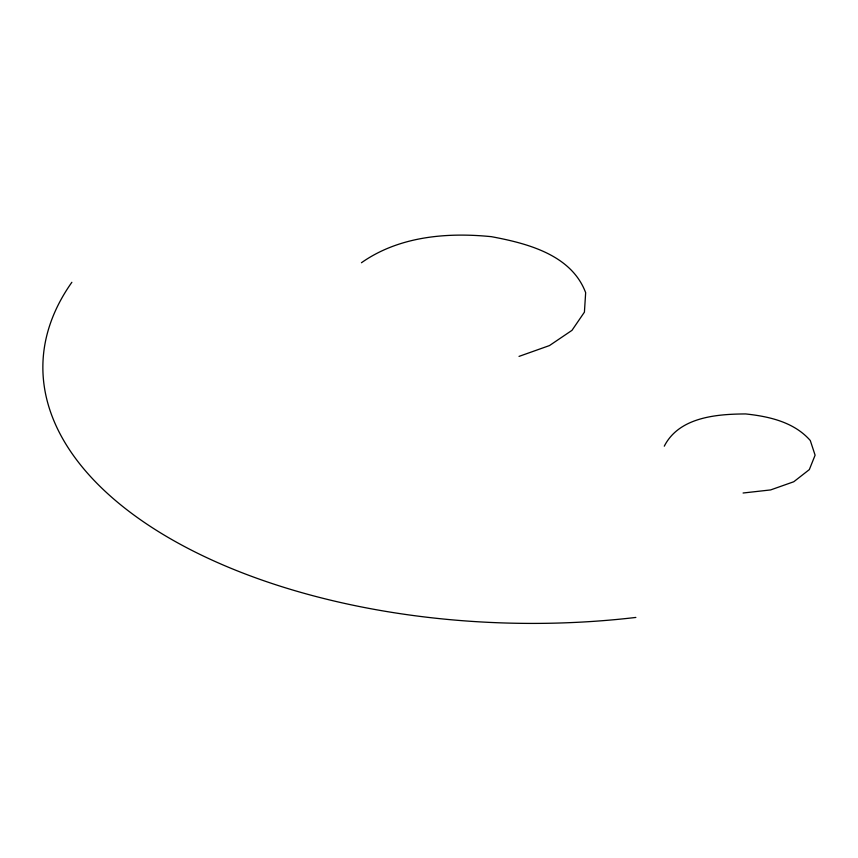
<?xml version="1.0" encoding="UTF-8"?>
<svg xmlns="http://www.w3.org/2000/svg" width="858" height="858" viewBox="0 0 858 858"><rect width="100%" height="100%" fill="white"/><g stroke="black" fill="none" stroke-linecap="round" stroke-linejoin="round"><path stroke-width="1.29" d="M664.285 446.181C679.096 417.052 716.73 414.071 745.688 413.942C769.143 416.452 794.058 422.029 810.284 440.519L815.1 455.19L809.33 469.605L793.779 481.746L770.613 489.929L743.082 493.007M361.443 262.741C398.938 236.272 446.964 232.196 491.43 236.679C527.262 243.361 571.428 254.729 585.66 292.675L584.416 312.151L571.975 330.351L549.474 345.57L519.026 356.392M635.864 617.438A475.954 248.681 1.2 0 1 165.508 535.875A475.954 248.681 1.2 0 1 71.858 282.293"/></g></svg>
